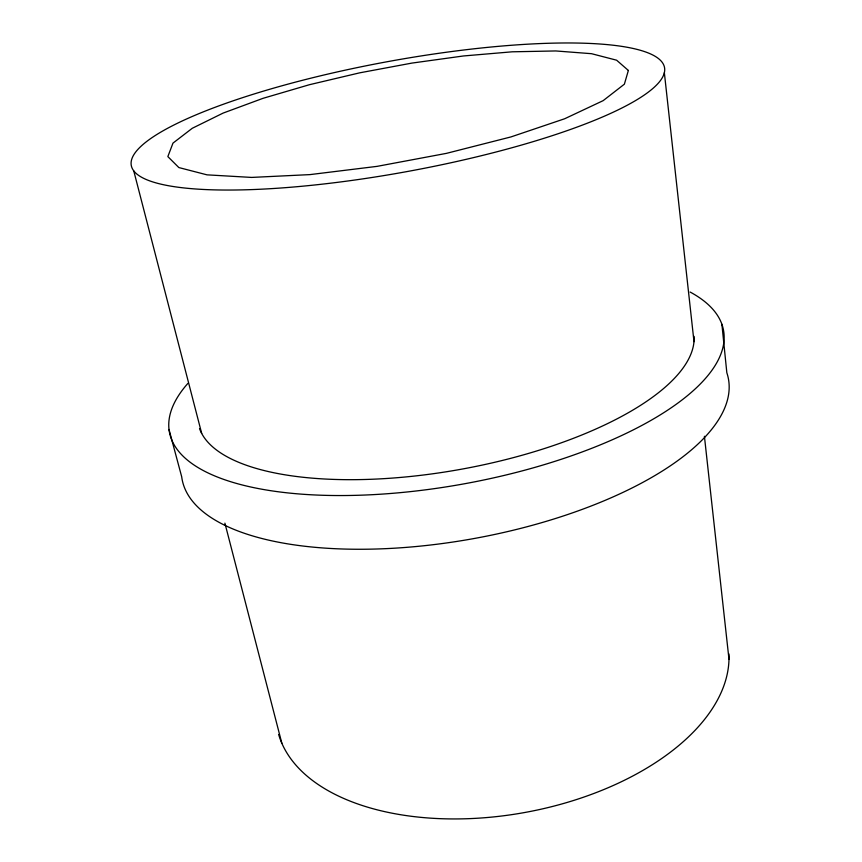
<?xml version="1.0" encoding="UTF-8"?>
<svg xmlns="http://www.w3.org/2000/svg" width="862" height="862" viewBox="0 0 862 862"><rect width="100%" height="100%" fill="white"/><g stroke="black" fill="none" stroke-linecap="round" stroke-linejoin="round"><path stroke-width="1.29" d="M169.006 429.47L181.699 476.794A277.747 111.026 -10.4 0 0 480.102 537.403A277.747 111.026 -10.4 0 0 726.838 372.772L721.903 324.274M133.772 170.935L201.686 433.435M224.896 523.148L281.842 743.249M664.354 72.699A271.099 55.814 -10.4 0 1 252.588 189.565A271.099 55.814 -10.4 0 1 276.713 87.256A271.099 55.814 -10.4 0 1 664.354 72.699L693.996 341.664M704.416 436.28L728.983 659.225M728.918 653.902A229.217 128.729 -10.4 0 1 523.805 812.672A229.217 128.729 -10.4 0 1 278.652 734.478M690.117 292.035A281.702 104.183 -10.4 0 1 464.144 483.83A281.702 104.183 -10.4 0 1 187.841 383.439M694.072 336.363A251.898 92.88 -10.4 0 1 464.435 468.648A251.898 92.88 -10.4 0 1 199.521 428.554M628.366 70.458L624.379 84.174L603.152 100.649L564.675 118.751L510.983 136.918L446.397 153.371L377.06 166.366L309.964 174.609L251.639 177.421L207.009 174.846L178.854 167.562L167.842 156.593L172.982 143.114L192.269 128.276L223.172 113.062L263.072 98.311L309.415 84.713L359.777 72.817L411.874 63.098L463.465 55.965L512.254 51.806L555.807 50.955L591.515 53.692L616.61 60.2L628.366 70.458"/></g></svg>
